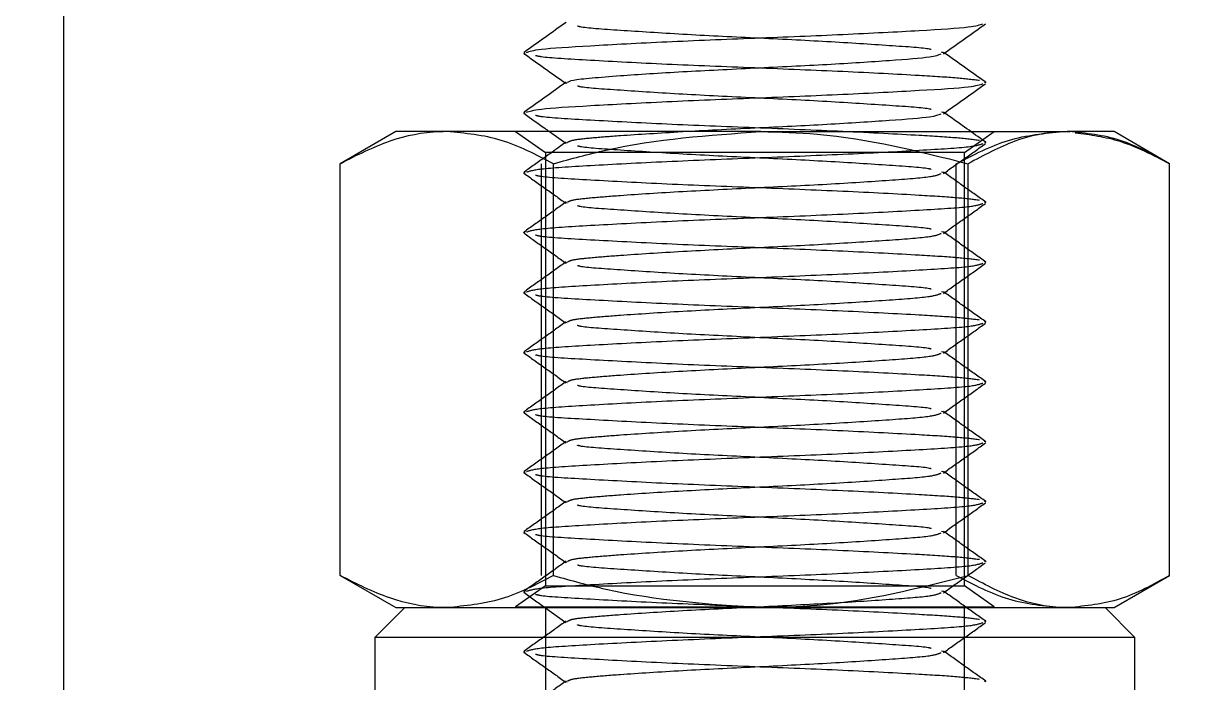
# Model space of a CAD drawing. Header units: metres. Extents: x 0 to 63075, y 0 to 44550.
# Drawn here: x 14245.57 to 14285.08, y 24839.82 to 24861.82 of the extents above; entities that cross this region are included whole.
import ezdxf

# ---------------------------------------------------------------- set-up
doc = ezdxf.new("R2010")
doc.units = ezdxf.units.M
doc.header["$LTSCALE"] = 75
doc.linetypes.add('HIDDEN2', pattern=[4.7625, 3.175, -1.5875])
for name, color, linetype in [('SDM', 7, 'Continuous'), ('SL1', 8, 'Continuous'), ('SL4', 4, 'Continuous'), ('ST1', 7, 'HIDDEN2')]:
    doc.layers.add(name, color=color, linetype=linetype)

# ---------------------------------------------------------------- blocks, each defined once
blk = doc.blocks.new('A$Ca548c4ee')
at = {"layer": 'SL1'}
blk.add_ellipse((5926.647, 2446.586), major_axis=(0, 241.3), ratio=0.965926, start_param=0.776095, end_param=3.976762, dxfattribs=at)
blk = doc.blocks.new('A$Ca53c419a')
at = {"layer": 'SL4'}
for p, q in [((1004.763, 206.235), (54.76, 206.235)), ((413.617, 196.993), (412.544, 195.135)), ((413.616, 196.989), (413.556, 196.862)), ((413.616, 196.989), (427.372, 196.989)), ((428.444, 195.135), (427.371, 196.993)), ((427.372, 196.989), (427.433, 196.862)), ((411.544, 195.835), (390.544, 195.835)), ((412.544, 194.835), (411.544, 195.835)), ((411.544, 170.435), (411.544, 195.835)), ((412.544, 195.135), (412.544, 193.426)), ((428.444, 193.426), (428.444, 195.135)), ((412.544, 193.426), (412.544, 182.935)), ((428.444, 182.935), (428.444, 193.426)), ((429.056, 190.806), (429.069, 190.862)), ((431.056, 190.806), (431.069, 190.862)), ((412.544, 190.138), (412.537, 190.129)), ((413.616, 189.862), (427.372, 189.862)), ((412.544, 182.935), (412.544, 172.644)), ((428.444, 182.935), (428.444, 172.644)), ((413.616, 176.008), (427.372, 176.008)), ((430.069, 175.408), (430.09, 175.466)), ((412.544, 172.644), (412.544, 171.135)), ((428.444, 171.135), (428.444, 172.644)), ((411.544, 170.435), (412.544, 171.435)), ((412.544, 171.135), (413.617, 169.277)), ((427.371, 169.277), (428.444, 171.135)), ((390.544, 170.435), (411.544, 170.435)), ((413.616, 169.281), (427.372, 169.281))]:
    blk.add_line(p, q, dxfattribs=at)
for points, knots in [([(412.544, 193.426), (412.545, 193.51), (412.555, 194.15), (412.789, 195.356), (413.339, 196.442), (413.616, 196.989)], [0, 0, 0, 0, 0.0700986, 0.5307888, 1, 1, 1, 1]), ([(428.444, 193.426), (428.443, 193.51), (428.433, 194.15), (428.199, 195.356), (427.65, 196.442), (427.372, 196.989)], [0, 0, 0, 0, 0.070099, 0.530789, 1, 1, 1, 1]), ([(413.616, 189.862), (413.316, 190.441), (412.712, 191.609), (412.6, 192.817), (412.544, 193.426)], [0, 0, 0, 0, 0.495458, 1, 1, 1, 1]), ([(427.372, 189.862), (427.672, 190.441), (428.276, 191.609), (428.388, 192.817), (428.444, 193.426)], [0, 0, 0, 0, 0.495458, 1, 1, 1, 1]), ([(429.056, 190.857), (428.889, 190.623), (428.685, 190.336), (428.481, 190.05), (428.444, 189.998)], [0, 0, 0, 0, 0.819119, 1, 1, 1, 1]), ([(430.093, 189.439), (429.926, 189.674), (429.591, 190.144), (429.256, 190.614), (429.088, 190.849)], [0, 0, 0, 0, 0.499908, 1, 1, 1, 1]), ([(429.088, 190.771), (429.125, 190.666), (429.205, 190.439), (429.312, 188.718), (429.448, 186.178), (429.569, 183.135), (429.689, 180.092), (429.825, 177.553), (429.931, 175.843), (430.01, 175.618), (430.046, 175.515)], [0, 0, 0, 0, 0.111758, 0.239388, 0.372264, 0.501747, 0.63123, 0.764106, 0.891736, 1, 1, 1, 1]), ([(431.056, 190.857), (430.889, 190.623), (430.56, 190.161), (430.231, 189.699), (430.069, 189.472)], [0, 0, 0, 0, 0.508202, 1, 1, 1, 1]), ([(432.093, 189.439), (431.926, 189.674), (431.591, 190.144), (431.256, 190.614), (431.088, 190.849)], [0, 0, 0, 0, 0.499908, 1, 1, 1, 1]), ([(431.088, 190.771), (431.125, 190.666), (431.205, 190.439), (431.312, 188.718), (431.448, 186.178), (431.569, 183.135), (431.689, 180.092), (431.825, 177.553), (431.931, 175.843), (432.01, 175.618), (432.046, 175.515)], [0, 0, 0, 0, 0.111758, 0.239388, 0.372264, 0.501747, 0.63123, 0.764106, 0.891736, 1, 1, 1, 1]), ([(413.616, 189.862), (413.454, 189.281), (412.826, 187.023), (412.664, 184.677), (412.544, 182.935)], [0, 0, 0, 0, 0.2575513, 1, 1, 1, 1]), ([(427.372, 189.862), (427.534, 189.281), (428.162, 187.023), (428.324, 184.677), (428.444, 182.935)], [0, 0, 0, 0, 0.257551, 1, 1, 1, 1]), ([(430.092, 189.391), (430.116, 189.35), (430.168, 189.262), (430.238, 188.621), (430.328, 187.48), (430.448, 185.618), (430.569, 183.137), (430.689, 180.645), (430.825, 178.57), (430.93, 177.181), (431.007, 176.998), (431.042, 176.915)], [0, 0, 0, 0, 0.072607, 0.155069, 0.237884, 0.371691, 0.502076, 0.632461, 0.766268, 0.894784, 1, 1, 1, 1]), ([(428.444, 185.574), (428.445, 185.562), (428.489, 184.872), (428.568, 183.1), (428.689, 180.655), (428.825, 178.568), (428.93, 177.181), (429.007, 176.998), (429.042, 176.915)], [0, 0, 0, 0, 0.003694, 0.210444, 0.417195, 0.629373, 0.833159, 1, 1, 1, 1]), ([(412.544, 182.935), (412.56, 182.305), (412.619, 179.96), (413.195, 177.677), (413.616, 176.008)], [0, 0, 0, 0, 0.268634, 1, 1, 1, 1]), ([(428.444, 182.935), (428.428, 182.305), (428.369, 179.96), (427.793, 177.677), (427.372, 176.008)], [0, 0, 0, 0, 0.268634, 1, 1, 1, 1]), ([(428.172, 175.539), (428.312, 175.735), (428.611, 176.154), (428.91, 176.573), (429.069, 176.797)], [0, 0, 0, 0, 0.467659, 1, 1, 1, 1]), ([(429.041, 176.836), (429.208, 176.601), (429.543, 176.131), (429.878, 175.661), (430.045, 175.426)], [0, 0, 0, 0, 0.499911, 1, 1, 1, 1]), ([(430.09, 175.423), (430.257, 175.658), (430.583, 176.116), (430.91, 176.573), (431.069, 176.797)], [0, 0, 0, 0, 0.5125075, 1, 1, 1, 1]), ([(431.041, 176.836), (431.208, 176.601), (431.543, 176.131), (431.878, 175.661), (432.045, 175.426)], [0, 0, 0, 0, 0.4999108, 1, 1, 1, 1]), ([(412.544, 172.644), (412.545, 172.724), (412.555, 173.328), (412.789, 174.466), (413.339, 175.491), (413.616, 176.008)], [0, 0, 0, 0, 0.0700986, 0.5307888, 1, 1, 1, 1]), ([(428.444, 172.644), (428.443, 172.724), (428.433, 173.328), (428.199, 174.466), (427.65, 175.491), (427.372, 176.008)], [0, 0, 0, 0, 0.0700986, 0.5307888, 1, 1, 1, 1]), ([(413.616, 169.281), (413.316, 169.827), (412.712, 170.929), (412.6, 172.069), (412.544, 172.644)], [0, 0, 0, 0, 0.495458, 1, 1, 1, 1]), ([(427.372, 169.281), (427.672, 169.827), (428.276, 170.929), (428.388, 172.069), (428.444, 172.644)], [0, 0, 0, 0, 0.495458, 1, 1, 1, 1])]:
    blk.add_open_spline(points, degree=3, knots=knots, dxfattribs=at)
at = {"layer": 'ST1'}
for p, q in [((412.569, 191.135), (412.544, 191.135)), ((412.569, 191.135), (412.569, 183.002)), ((413.27, 190.135), (412.569, 191.135)), ((428.444, 191.135), (427.744, 190.135)), ((411.056, 190.806), (411.069, 190.862)), ((413.056, 190.806), (413.069, 190.862)), ((415.056, 190.806), (415.069, 190.862)), ((417.056, 190.806), (417.069, 190.862)), ((419.056, 190.806), (419.069, 190.862)), ((421.056, 190.806), (421.069, 190.862)), ((423.056, 190.806), (423.069, 190.862)), ((425.056, 190.806), (425.069, 190.862)), ((427.056, 190.806), (427.069, 190.862)), ((412.544, 190.135), (387.544, 190.135)), ((412.537, 190.129), (412.053, 189.45)), ((413.27, 190.135), (413.27, 176.135)), ((427.744, 190.135), (413.27, 190.135)), ((413.616, 190.262), (427.372, 190.262)), ((427.744, 183.018), (427.744, 190.135)), ((428.444, 189.998), (428.053, 189.45)), ((410.055, 189.403), (410.069, 189.456)), ((412.055, 189.403), (412.069, 189.456)), ((414.055, 189.403), (414.069, 189.456)), ((416.055, 189.403), (416.069, 189.456)), ((418.055, 189.403), (418.069, 189.456)), ((420.055, 189.403), (420.069, 189.456)), ((422.055, 189.403), (422.069, 189.456)), ((424.055, 189.403), (424.069, 189.456)), ((426.055, 189.403), (426.069, 189.456)), ((428.055, 189.403), (428.069, 189.456)), ((430.069, 189.472), (430.053, 189.45)), ((430.055, 189.403), (430.069, 189.456)), ((412.569, 183.002), (412.569, 175.135)), ((427.744, 176.135), (427.744, 183.018)), ((411.069, 176.814), (411.092, 176.902)), ((413.069, 176.814), (413.092, 176.902)), ((415.069, 176.814), (415.092, 176.902)), ((417.069, 176.814), (417.092, 176.902)), ((419.069, 176.814), (419.092, 176.902)), ((421.069, 176.814), (421.092, 176.902)), ((423.069, 176.814), (423.092, 176.902)), ((425.069, 176.814), (425.092, 176.902)), ((427.069, 176.814), (427.092, 176.902)), ((429.069, 176.814), (429.092, 176.902)), ((429.069, 176.797), (429.093, 176.831)), ((431.069, 176.814), (431.092, 176.902)), ((431.069, 176.797), (431.093, 176.831)), ((413.616, 176.408), (427.372, 176.408)), ((387.544, 176.135), (412.544, 176.135)), ((412.569, 175.135), (413.27, 176.135)), ((413.27, 176.135), (427.744, 176.135)), ((427.744, 176.135), (428.444, 175.135)), ((410.069, 175.408), (410.09, 175.466)), ((412.069, 175.408), (412.09, 175.466)), ((414.069, 175.408), (414.09, 175.466)), ((416.069, 175.408), (416.09, 175.466)), ((418.069, 175.408), (418.09, 175.466)), ((420.069, 175.408), (420.09, 175.466)), ((422.069, 175.408), (422.09, 175.466)), ((424.069, 175.408), (424.09, 175.466)), ((426.069, 175.408), (426.09, 175.466)), ((428.069, 175.408), (428.09, 175.466)), ((428.09, 175.423), (428.172, 175.539)), ((412.544, 175.135), (412.569, 175.135)), ((428.444, 172.844), (428.439, 172.613))]:
    blk.add_line(p, q, dxfattribs=at)
for points, knots in [([(410.093, 189.439), (409.926, 189.674), (409.591, 190.144), (409.256, 190.614), (409.088, 190.849)], [0, 0, 0, 0, 0.499908, 1, 1, 1, 1]), ([(411.056, 190.857), (410.889, 190.623), (410.555, 190.153), (410.221, 189.684), (410.053, 189.45)], [0, 0, 0, 0, 0.500033, 1, 1, 1, 1]), ([(412.093, 189.439), (411.926, 189.674), (411.591, 190.144), (411.256, 190.614), (411.088, 190.849)], [0, 0, 0, 0, 0.499908, 1, 1, 1, 1]), ([(411.088, 190.771), (411.125, 190.666), (411.205, 190.439), (411.312, 188.718), (411.448, 186.178), (411.569, 183.135), (411.689, 180.092), (411.825, 177.553), (411.931, 175.843), (412.01, 175.618), (412.046, 175.515)], [0, 0, 0, 0, 0.1117583, 0.2393882, 0.3722641, 0.5017472, 0.6312302, 0.7641061, 0.891736, 1, 1, 1, 1]), ([(413.056, 190.857), (412.889, 190.623), (412.718, 190.383), (412.548, 190.143), (412.544, 190.138)], [0, 0, 0, 0, 0.979011, 1, 1, 1, 1]), ([(414.093, 189.439), (413.926, 189.674), (413.591, 190.144), (413.256, 190.614), (413.088, 190.849)], [0, 0, 0, 0, 0.499908, 1, 1, 1, 1]), ([(413.088, 190.771), (413.125, 190.666), (413.205, 190.439), (413.312, 188.718), (413.448, 186.178), (413.569, 183.135), (413.689, 180.092), (413.825, 177.553), (413.931, 175.843), (414.01, 175.618), (414.046, 175.515)], [0, 0, 0, 0, 0.1117583, 0.2393882, 0.3722641, 0.5017472, 0.6312302, 0.7641061, 0.891736, 1, 1, 1, 1]), ([(415.056, 190.857), (414.889, 190.623), (414.555, 190.153), (414.221, 189.684), (414.053, 189.45)], [0, 0, 0, 0, 0.5000327, 1, 1, 1, 1]), ([(416.093, 189.439), (415.926, 189.674), (415.591, 190.144), (415.256, 190.614), (415.088, 190.849)], [0, 0, 0, 0, 0.499908, 1, 1, 1, 1]), ([(415.088, 190.771), (415.125, 190.666), (415.205, 190.439), (415.312, 188.718), (415.448, 186.178), (415.569, 183.135), (415.689, 180.092), (415.825, 177.553), (415.931, 175.843), (416.01, 175.618), (416.046, 175.515)], [0, 0, 0, 0, 0.111758, 0.239388, 0.372264, 0.501747, 0.63123, 0.764106, 0.891736, 1, 1, 1, 1]), ([(417.056, 190.857), (416.889, 190.623), (416.555, 190.153), (416.221, 189.684), (416.053, 189.45)], [0, 0, 0, 0, 0.500033, 1, 1, 1, 1]), ([(418.093, 189.439), (417.926, 189.674), (417.591, 190.144), (417.256, 190.614), (417.088, 190.849)], [0, 0, 0, 0, 0.499908, 1, 1, 1, 1]), ([(417.088, 190.771), (417.125, 190.666), (417.205, 190.439), (417.312, 188.718), (417.448, 186.178), (417.569, 183.135), (417.689, 180.092), (417.825, 177.553), (417.931, 175.843), (418.01, 175.618), (418.046, 175.515)], [0, 0, 0, 0, 0.111758, 0.239388, 0.372264, 0.501747, 0.63123, 0.764106, 0.891736, 1, 1, 1, 1]), ([(419.056, 190.857), (418.889, 190.623), (418.555, 190.153), (418.221, 189.684), (418.053, 189.45)], [0, 0, 0, 0, 0.500033, 1, 1, 1, 1]), ([(420.093, 189.439), (419.926, 189.674), (419.591, 190.144), (419.256, 190.614), (419.088, 190.849)], [0, 0, 0, 0, 0.499908, 1, 1, 1, 1]), ([(419.088, 190.771), (419.125, 190.666), (419.205, 190.439), (419.312, 188.718), (419.448, 186.178), (419.569, 183.135), (419.689, 180.092), (419.825, 177.553), (419.931, 175.843), (420.01, 175.618), (420.046, 175.515)], [0, 0, 0, 0, 0.1117583, 0.2393882, 0.3722641, 0.5017472, 0.6312302, 0.7641061, 0.891736, 1, 1, 1, 1]), ([(421.056, 190.857), (420.889, 190.623), (420.555, 190.153), (420.221, 189.684), (420.053, 189.45)], [0, 0, 0, 0, 0.500033, 1, 1, 1, 1]), ([(422.093, 189.439), (421.926, 189.674), (421.591, 190.144), (421.256, 190.614), (421.088, 190.849)], [0, 0, 0, 0, 0.499908, 1, 1, 1, 1]), ([(421.088, 190.771), (421.125, 190.666), (421.205, 190.439), (421.312, 188.718), (421.448, 186.178), (421.569, 183.135), (421.689, 180.092), (421.825, 177.553), (421.931, 175.843), (422.01, 175.618), (422.046, 175.515)], [0, 0, 0, 0, 0.111758, 0.239388, 0.372264, 0.501747, 0.63123, 0.764106, 0.891736, 1, 1, 1, 1]), ([(423.056, 190.857), (422.889, 190.623), (422.555, 190.153), (422.221, 189.684), (422.053, 189.45)], [0, 0, 0, 0, 0.500033, 1, 1, 1, 1]), ([(424.093, 189.439), (423.926, 189.674), (423.591, 190.144), (423.256, 190.614), (423.088, 190.849)], [0, 0, 0, 0, 0.499908, 1, 1, 1, 1]), ([(423.088, 190.771), (423.125, 190.666), (423.205, 190.439), (423.312, 188.718), (423.448, 186.178), (423.569, 183.135), (423.689, 180.092), (423.825, 177.553), (423.931, 175.843), (424.01, 175.618), (424.046, 175.515)], [0, 0, 0, 0, 0.111758, 0.239388, 0.372264, 0.501747, 0.63123, 0.764106, 0.891736, 1, 1, 1, 1]), ([(425.056, 190.857), (424.889, 190.623), (424.555, 190.153), (424.221, 189.684), (424.053, 189.45)], [0, 0, 0, 0, 0.500033, 1, 1, 1, 1]), ([(426.093, 189.439), (425.926, 189.674), (425.591, 190.144), (425.256, 190.614), (425.088, 190.849)], [0, 0, 0, 0, 0.499908, 1, 1, 1, 1]), ([(425.088, 190.771), (425.125, 190.666), (425.205, 190.439), (425.312, 188.718), (425.448, 186.178), (425.569, 183.135), (425.689, 180.092), (425.825, 177.553), (425.931, 175.843), (426.01, 175.618), (426.046, 175.515)], [0, 0, 0, 0, 0.111758, 0.239388, 0.372264, 0.501747, 0.63123, 0.764106, 0.891736, 1, 1, 1, 1]), ([(427.056, 190.857), (426.889, 190.623), (426.555, 190.153), (426.221, 189.684), (426.053, 189.45)], [0, 0, 0, 0, 0.500033, 1, 1, 1, 1]), ([(428.093, 189.439), (427.926, 189.674), (427.591, 190.144), (427.256, 190.614), (427.088, 190.849)], [0, 0, 0, 0, 0.499908, 1, 1, 1, 1]), ([(427.088, 190.771), (427.125, 190.666), (427.205, 190.439), (427.312, 188.718), (427.448, 186.178), (427.569, 183.135), (427.689, 180.092), (427.825, 177.553), (427.931, 175.843), (428.01, 175.618), (428.046, 175.515)], [0, 0, 0, 0, 0.1117583, 0.2393882, 0.3722641, 0.5017472, 0.6312302, 0.7641061, 0.891736, 1, 1, 1, 1]), ([(410.147, 175.625), (410.175, 175.844), (410.232, 176.282), (410.325, 177.786), (410.448, 180.095), (410.569, 183.132), (410.689, 186.186), (410.826, 188.687), (410.912, 190.206), (410.968, 190.411), (410.983, 190.463)], [0, 0, 0, 0, 0.1033882, 0.2062326, 0.357671, 0.5052426, 0.6528142, 0.8042526, 0.9497121, 1, 1, 1, 1]), ([(412.147, 175.625), (412.175, 175.844), (412.232, 176.282), (412.325, 177.786), (412.448, 180.095), (412.569, 183.132), (412.689, 186.186), (412.826, 188.687), (412.912, 190.206), (412.968, 190.411), (412.983, 190.463)], [0, 0, 0, 0, 0.1033882, 0.2062326, 0.357671, 0.5052426, 0.6528142, 0.8042526, 0.9497121, 1, 1, 1, 1]), ([(414.147, 175.625), (414.175, 175.844), (414.232, 176.282), (414.325, 177.786), (414.448, 180.095), (414.569, 183.132), (414.689, 186.186), (414.826, 188.687), (414.912, 190.206), (414.968, 190.411), (414.983, 190.463)], [0, 0, 0, 0, 0.1033882, 0.2062326, 0.357671, 0.5052426, 0.6528142, 0.8042526, 0.9497121, 1, 1, 1, 1]), ([(416.147, 175.625), (416.175, 175.844), (416.232, 176.282), (416.325, 177.786), (416.448, 180.095), (416.569, 183.132), (416.689, 186.186), (416.826, 188.687), (416.912, 190.206), (416.968, 190.411), (416.983, 190.463)], [0, 0, 0, 0, 0.103388, 0.206233, 0.357671, 0.505243, 0.652814, 0.804253, 0.949712, 1, 1, 1, 1]), ([(418.147, 175.625), (418.175, 175.844), (418.232, 176.282), (418.325, 177.786), (418.448, 180.095), (418.569, 183.132), (418.689, 186.186), (418.826, 188.687), (418.912, 190.206), (418.968, 190.411), (418.983, 190.463)], [0, 0, 0, 0, 0.103388, 0.206233, 0.357671, 0.505243, 0.652814, 0.804253, 0.949712, 1, 1, 1, 1]), ([(420.147, 175.625), (420.175, 175.844), (420.232, 176.282), (420.325, 177.786), (420.448, 180.095), (420.569, 183.132), (420.689, 186.186), (420.826, 188.687), (420.912, 190.206), (420.968, 190.411), (420.983, 190.463)], [0, 0, 0, 0, 0.1033882, 0.2062326, 0.357671, 0.5052426, 0.6528142, 0.8042526, 0.9497121, 1, 1, 1, 1]), ([(422.147, 175.625), (422.175, 175.844), (422.232, 176.282), (422.325, 177.786), (422.448, 180.095), (422.569, 183.132), (422.689, 186.186), (422.826, 188.687), (422.912, 190.206), (422.968, 190.411), (422.983, 190.463)], [0, 0, 0, 0, 0.1033882, 0.2062326, 0.357671, 0.5052426, 0.6528142, 0.8042526, 0.9497121, 1, 1, 1, 1]), ([(424.147, 175.625), (424.175, 175.844), (424.232, 176.282), (424.325, 177.786), (424.448, 180.095), (424.569, 183.132), (424.689, 186.186), (424.826, 188.687), (424.912, 190.206), (424.968, 190.411), (424.983, 190.463)], [0, 0, 0, 0, 0.103388, 0.206233, 0.357671, 0.505243, 0.652814, 0.804253, 0.949712, 1, 1, 1, 1]), ([(426.147, 175.625), (426.175, 175.844), (426.232, 176.282), (426.325, 177.786), (426.448, 180.095), (426.569, 183.132), (426.689, 186.186), (426.826, 188.687), (426.912, 190.206), (426.968, 190.411), (426.983, 190.463)], [0, 0, 0, 0, 0.1033882, 0.2062326, 0.357671, 0.5052426, 0.6528142, 0.8042526, 0.9497121, 1, 1, 1, 1]), ([(428.147, 175.625), (428.175, 175.844), (428.232, 176.282), (428.325, 177.786), (428.448, 180.095), (428.569, 183.132), (428.689, 186.186), (428.826, 188.687), (428.912, 190.206), (428.968, 190.411), (428.983, 190.463)], [0, 0, 0, 0, 0.1033882, 0.2062326, 0.357671, 0.5052426, 0.6528142, 0.8042526, 0.9497121, 1, 1, 1, 1]), ([(430.147, 175.625), (430.175, 175.844), (430.232, 176.282), (430.325, 177.786), (430.448, 180.095), (430.569, 183.132), (430.689, 186.186), (430.826, 188.687), (430.912, 190.206), (430.968, 190.411), (430.983, 190.463)], [0, 0, 0, 0, 0.1033882, 0.2062326, 0.357671, 0.5052426, 0.6528142, 0.8042526, 0.9497121, 1, 1, 1, 1]), ([(410.092, 189.391), (410.116, 189.35), (410.168, 189.262), (410.238, 188.621), (410.328, 187.48), (410.448, 185.618), (410.569, 183.137), (410.689, 180.645), (410.825, 178.57), (410.93, 177.181), (411.007, 176.998), (411.042, 176.915)], [0, 0, 0, 0, 0.072607, 0.155069, 0.237884, 0.371691, 0.502076, 0.632461, 0.766268, 0.894784, 1, 1, 1, 1]), ([(412.092, 189.391), (412.116, 189.35), (412.168, 189.262), (412.238, 188.621), (412.328, 187.48), (412.448, 185.618), (412.569, 183.137), (412.689, 180.645), (412.825, 178.57), (412.93, 177.181), (413.007, 176.998), (413.042, 176.915)], [0, 0, 0, 0, 0.072607, 0.155069, 0.237884, 0.371691, 0.502076, 0.632461, 0.766268, 0.894784, 1, 1, 1, 1]), ([(414.092, 189.391), (414.116, 189.35), (414.168, 189.262), (414.238, 188.621), (414.328, 187.48), (414.448, 185.618), (414.569, 183.137), (414.689, 180.645), (414.825, 178.57), (414.93, 177.181), (415.007, 176.998), (415.042, 176.915)], [0, 0, 0, 0, 0.072607, 0.155069, 0.237884, 0.371691, 0.502076, 0.632461, 0.766268, 0.894784, 1, 1, 1, 1]), ([(416.092, 189.391), (416.116, 189.35), (416.168, 189.262), (416.238, 188.621), (416.328, 187.48), (416.448, 185.618), (416.569, 183.137), (416.689, 180.645), (416.825, 178.57), (416.93, 177.181), (417.007, 176.998), (417.042, 176.915)], [0, 0, 0, 0, 0.072607, 0.155069, 0.237884, 0.371691, 0.502076, 0.632461, 0.766268, 0.894784, 1, 1, 1, 1]), ([(418.092, 189.391), (418.116, 189.35), (418.168, 189.262), (418.238, 188.621), (418.328, 187.48), (418.448, 185.618), (418.569, 183.137), (418.689, 180.645), (418.825, 178.57), (418.93, 177.181), (419.007, 176.998), (419.042, 176.915)], [0, 0, 0, 0, 0.072607, 0.155069, 0.237884, 0.371691, 0.502076, 0.632461, 0.766268, 0.894784, 1, 1, 1, 1]), ([(420.092, 189.391), (420.116, 189.35), (420.168, 189.262), (420.238, 188.621), (420.328, 187.48), (420.448, 185.618), (420.569, 183.137), (420.689, 180.645), (420.825, 178.57), (420.93, 177.181), (421.007, 176.998), (421.042, 176.915)], [0, 0, 0, 0, 0.072607, 0.155069, 0.237884, 0.371691, 0.502076, 0.632461, 0.766268, 0.894784, 1, 1, 1, 1]), ([(422.092, 189.391), (422.116, 189.35), (422.168, 189.262), (422.238, 188.621), (422.328, 187.48), (422.448, 185.618), (422.569, 183.137), (422.689, 180.645), (422.825, 178.57), (422.93, 177.181), (423.007, 176.998), (423.042, 176.915)], [0, 0, 0, 0, 0.072607, 0.155069, 0.237884, 0.371691, 0.502076, 0.632461, 0.766268, 0.894784, 1, 1, 1, 1]), ([(424.092, 189.391), (424.116, 189.35), (424.168, 189.262), (424.238, 188.621), (424.328, 187.48), (424.448, 185.618), (424.569, 183.137), (424.689, 180.645), (424.825, 178.57), (424.93, 177.181), (425.007, 176.998), (425.042, 176.915)], [0, 0, 0, 0, 0.0726073, 0.1550688, 0.2378835, 0.371691, 0.5020758, 0.6324606, 0.7662681, 0.8947836, 1, 1, 1, 1]), ([(426.092, 189.391), (426.116, 189.35), (426.168, 189.262), (426.238, 188.621), (426.328, 187.48), (426.448, 185.618), (426.569, 183.137), (426.689, 180.645), (426.825, 178.57), (426.93, 177.181), (427.007, 176.998), (427.042, 176.915)], [0, 0, 0, 0, 0.072607, 0.155069, 0.237884, 0.371691, 0.502076, 0.632461, 0.766268, 0.894784, 1, 1, 1, 1]), ([(428.092, 189.391), (428.116, 189.35), (428.168, 189.262), (428.238, 188.619), (428.328, 187.499), (428.4, 186.306), (428.444, 185.574)], [0, 0, 0, 0, 0.196575, 0.41983, 0.64404, 1, 1, 1, 1]), ([(411.181, 177.241), (411.186, 177.26), (411.234, 177.422), (411.311, 178.611), (411.448, 180.635), (411.569, 183.135), (411.689, 185.633), (411.826, 187.666), (411.906, 188.873), (411.957, 189.036), (411.966, 189.064)], [0, 0, 0, 0, 0.020732, 0.175704, 0.337058, 0.494284, 0.651511, 0.812864, 0.967837, 1, 1, 1, 1]), ([(413.181, 177.241), (413.186, 177.26), (413.234, 177.422), (413.311, 178.611), (413.448, 180.635), (413.569, 183.135), (413.689, 185.633), (413.826, 187.666), (413.906, 188.873), (413.957, 189.036), (413.966, 189.064)], [0, 0, 0, 0, 0.020732, 0.175704, 0.337058, 0.494284, 0.651511, 0.812864, 0.967837, 1, 1, 1, 1]), ([(415.181, 177.241), (415.186, 177.26), (415.234, 177.422), (415.311, 178.611), (415.448, 180.635), (415.569, 183.135), (415.689, 185.633), (415.826, 187.666), (415.906, 188.873), (415.957, 189.036), (415.966, 189.064)], [0, 0, 0, 0, 0.020732, 0.175704, 0.337058, 0.494284, 0.651511, 0.812864, 0.967837, 1, 1, 1, 1]), ([(417.181, 177.241), (417.186, 177.26), (417.234, 177.422), (417.311, 178.611), (417.448, 180.635), (417.569, 183.135), (417.689, 185.633), (417.826, 187.666), (417.906, 188.873), (417.957, 189.036), (417.966, 189.064)], [0, 0, 0, 0, 0.020732, 0.175704, 0.337058, 0.494284, 0.651511, 0.812864, 0.967837, 1, 1, 1, 1]), ([(419.181, 177.241), (419.186, 177.26), (419.234, 177.422), (419.311, 178.611), (419.448, 180.635), (419.569, 183.135), (419.689, 185.633), (419.826, 187.666), (419.906, 188.873), (419.957, 189.036), (419.966, 189.064)], [0, 0, 0, 0, 0.020732, 0.175704, 0.337058, 0.494284, 0.651511, 0.812864, 0.967837, 1, 1, 1, 1]), ([(421.181, 177.241), (421.186, 177.26), (421.234, 177.422), (421.311, 178.611), (421.448, 180.635), (421.569, 183.135), (421.689, 185.633), (421.826, 187.666), (421.906, 188.873), (421.957, 189.036), (421.966, 189.064)], [0, 0, 0, 0, 0.020732, 0.175704, 0.337058, 0.494284, 0.651511, 0.812864, 0.967837, 1, 1, 1, 1]), ([(423.181, 177.241), (423.186, 177.26), (423.234, 177.422), (423.311, 178.611), (423.448, 180.635), (423.569, 183.135), (423.689, 185.633), (423.826, 187.666), (423.906, 188.873), (423.957, 189.036), (423.966, 189.064)], [0, 0, 0, 0, 0.020732, 0.175704, 0.337058, 0.494284, 0.651511, 0.812864, 0.967837, 1, 1, 1, 1]), ([(425.181, 177.241), (425.186, 177.26), (425.234, 177.422), (425.311, 178.611), (425.448, 180.635), (425.569, 183.135), (425.689, 185.633), (425.826, 187.666), (425.906, 188.873), (425.957, 189.036), (425.966, 189.064)], [0, 0, 0, 0, 0.020732, 0.175704, 0.337058, 0.494284, 0.651511, 0.812864, 0.967837, 1, 1, 1, 1]), ([(427.181, 177.241), (427.186, 177.26), (427.234, 177.422), (427.311, 178.611), (427.448, 180.635), (427.569, 183.135), (427.689, 185.633), (427.826, 187.666), (427.906, 188.873), (427.957, 189.036), (427.966, 189.064)], [0, 0, 0, 0, 0.020732, 0.175704, 0.337058, 0.494284, 0.651511, 0.812864, 0.967837, 1, 1, 1, 1]), ([(429.181, 177.241), (429.186, 177.26), (429.234, 177.422), (429.311, 178.611), (429.448, 180.635), (429.569, 183.135), (429.689, 185.633), (429.826, 187.666), (429.906, 188.873), (429.957, 189.036), (429.966, 189.064)], [0, 0, 0, 0, 0.020732, 0.175704, 0.337058, 0.494284, 0.651511, 0.812864, 0.967837, 1, 1, 1, 1]), ([(431.181, 177.241), (431.186, 177.26), (431.234, 177.422), (431.311, 178.611), (431.448, 180.635), (431.569, 183.135), (431.689, 185.633), (431.826, 187.666), (431.906, 188.873), (431.957, 189.036), (431.966, 189.064)], [0, 0, 0, 0, 0.020732, 0.175704, 0.337058, 0.494284, 0.651511, 0.812864, 0.967837, 1, 1, 1, 1]), ([(410.09, 175.423), (410.257, 175.658), (410.591, 176.127), (410.926, 176.596), (411.093, 176.831)], [0, 0, 0, 0, 0.500042, 1, 1, 1, 1]), ([(411.041, 176.836), (411.208, 176.601), (411.543, 176.131), (411.878, 175.661), (412.045, 175.426)], [0, 0, 0, 0, 0.499911, 1, 1, 1, 1]), ([(412.09, 175.423), (412.257, 175.658), (412.591, 176.127), (412.926, 176.596), (413.093, 176.831)], [0, 0, 0, 0, 0.5000417, 1, 1, 1, 1]), ([(413.041, 176.836), (413.208, 176.601), (413.543, 176.131), (413.878, 175.661), (414.045, 175.426)], [0, 0, 0, 0, 0.499911, 1, 1, 1, 1]), ([(414.09, 175.423), (414.257, 175.658), (414.591, 176.127), (414.926, 176.596), (415.093, 176.831)], [0, 0, 0, 0, 0.500042, 1, 1, 1, 1]), ([(415.041, 176.836), (415.208, 176.601), (415.543, 176.131), (415.878, 175.661), (416.045, 175.426)], [0, 0, 0, 0, 0.499911, 1, 1, 1, 1]), ([(416.09, 175.423), (416.257, 175.658), (416.591, 176.127), (416.926, 176.596), (417.093, 176.831)], [0, 0, 0, 0, 0.500042, 1, 1, 1, 1]), ([(417.041, 176.836), (417.208, 176.601), (417.543, 176.131), (417.878, 175.661), (418.045, 175.426)], [0, 0, 0, 0, 0.4999108, 1, 1, 1, 1]), ([(418.09, 175.423), (418.257, 175.658), (418.591, 176.127), (418.926, 176.596), (419.093, 176.831)], [0, 0, 0, 0, 0.500042, 1, 1, 1, 1]), ([(419.041, 176.836), (419.208, 176.601), (419.543, 176.131), (419.878, 175.661), (420.045, 175.426)], [0, 0, 0, 0, 0.499911, 1, 1, 1, 1]), ([(420.09, 175.423), (420.257, 175.658), (420.591, 176.127), (420.926, 176.596), (421.093, 176.831)], [0, 0, 0, 0, 0.500042, 1, 1, 1, 1]), ([(421.041, 176.836), (421.208, 176.601), (421.543, 176.131), (421.878, 175.661), (422.045, 175.426)], [0, 0, 0, 0, 0.499911, 1, 1, 1, 1]), ([(422.09, 175.423), (422.257, 175.658), (422.591, 176.127), (422.926, 176.596), (423.093, 176.831)], [0, 0, 0, 0, 0.500042, 1, 1, 1, 1]), ([(423.041, 176.836), (423.208, 176.601), (423.543, 176.131), (423.878, 175.661), (424.045, 175.426)], [0, 0, 0, 0, 0.4999108, 1, 1, 1, 1]), ([(424.09, 175.423), (424.257, 175.658), (424.591, 176.127), (424.926, 176.596), (425.093, 176.831)], [0, 0, 0, 0, 0.500042, 1, 1, 1, 1]), ([(425.041, 176.836), (425.208, 176.601), (425.543, 176.131), (425.878, 175.661), (426.045, 175.426)], [0, 0, 0, 0, 0.499911, 1, 1, 1, 1]), ([(426.09, 175.423), (426.257, 175.658), (426.591, 176.127), (426.926, 176.596), (427.093, 176.831)], [0, 0, 0, 0, 0.500042, 1, 1, 1, 1]), ([(427.041, 176.836), (427.208, 176.601), (427.543, 176.131), (427.878, 175.661), (428.045, 175.426)], [0, 0, 0, 0, 0.499911, 1, 1, 1, 1]), ([(413.616, 176.408), (413.316, 175.829), (412.712, 174.661), (412.6, 173.453), (412.544, 172.844)], [0, 0, 0, 0, 0.495458, 1, 1, 1, 1]), ([(427.372, 176.408), (427.672, 175.829), (428.276, 174.661), (428.388, 173.453), (428.444, 172.844)], [0, 0, 0, 0, 0.495458, 1, 1, 1, 1]), ([(428.407, 172.43), (428.341, 171.929), (428.199, 170.862), (427.659, 169.828), (427.372, 169.281)], [0, 0, 0, 0, 0.470027, 1, 1, 1, 1])]:
    blk.add_open_spline(points, degree=3, knots=knots, dxfattribs=at)

msp = doc.modelspace()

# ---------------------------------------------------------------- block references
at = {"layer": 'SDM'}
msp.add_blockref('A$Ca548c4ee', (8259.513, 22668.364), dxfattribs=at)
at = {"layer": 'SDM', "rotation": 90}
msp.add_blockref('A$Ca53c419a', (14453.134, 24429.769), dxfattribs=at)

doc.saveas('drawing.dxf')
